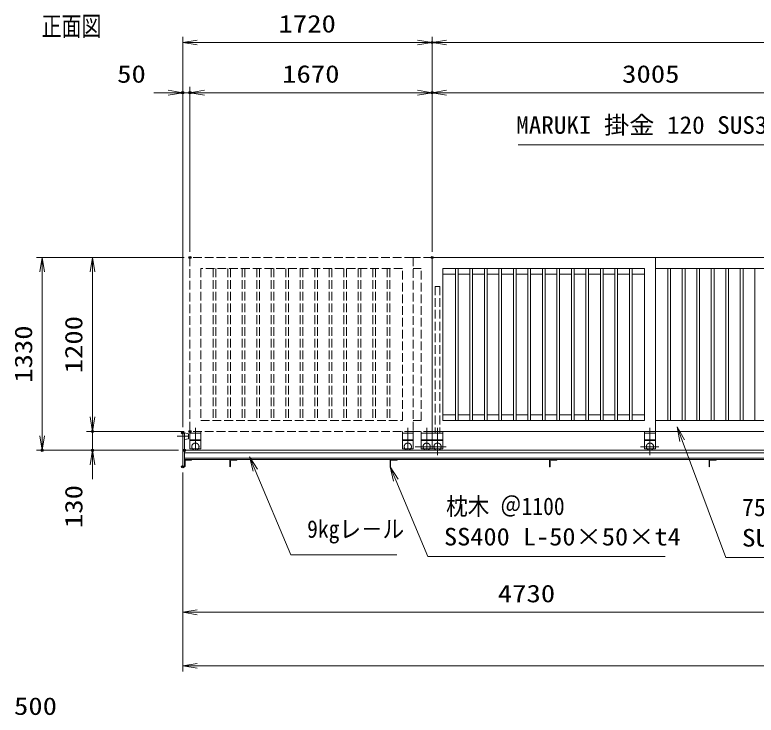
# Model space of a CAD drawing. Units: millimetres at full size. Extents: x -11880 to 11880, y -8400 to 8400.
# Drawn here: x -5103 to 10, y 454 to 5285 of the extents above; entities that cross this region are included whole.
import ezdxf
from ezdxf.enums import TextEntityAlignment as Align

# ---------------------------------------------------------------- set-up
doc = ezdxf.new("R2010")
doc.units = ezdxf.units.MM
doc.header["$LTSCALE"] = 30
doc.header["$PDMODE"] = 32
doc.header["$PDSIZE"] = 15
for name, pattern in [('USER1', [10.7, 5, -2.5, 0.7, -2.5]), ('USER2', [2.7, 2, -0.7]), ('USER4', [80, 60, -20]), ('USER5', [160, 100, -20, 20, -20]), ('USER6', [10.4, 5, -2, 0.2, -1, 0.2, -2]), ('USER7', [200, 100, -20, 20, -20, 20, -20])]:
    doc.linetypes.add(name, pattern=pattern)
for name, color, linetype, lineweight in [('0-1_外形線', 7, 'Continuous', 18), ('0-2_01', 4, 'Continuous', 18), ('0-3_軸線', 6, 'USER1', 18), ('0-4_隠れ線', 4, 'USER2', 18), ('0-8_寸法線', 3, 'Continuous', 18), ('0-9_0', 7, 'Continuous', 18)]:
    doc.layers.add(name, color=color, linetype=linetype, lineweight=lineweight)
doc.layers.add('0-7_文字', color=254, linetype='Continuous')
doc.layers.add('0-A_DEFPOINTS', color=7, linetype='Continuous')
doc.styles.add('ＭＳ ゴシック', font='')
doc.styles.get('ＭＳ ゴシック').set_extended_font_data('MS Gothic')

# ---------------------------------------------------------------- blocks, each defined once
blk = doc.blocks.new('_OPEN')
at = {"layer": '0-9_0'}
blk.add_line((0, 0), (-30, 0), dxfattribs=at)
blk.add_lwpolyline([(-30, 5), (0, 0), (-30, -5)], dxfattribs=at)
blk = doc.blocks.new('S151')
at = {"layer": '0-8_寸法線'}
for points in [[(6831762.8, -15321462.8), (6890147.6, -15321462.8), (6903017.3, -15346994.5), (6904367.6, -15349673.4)], [(6902570.8, -15347219.5), (6904367.6, -15349673.4), (6903463.8, -15346769.4)]]:
    blk.add_lwpolyline(points, dxfattribs=at)
at = {"layer": '0-8_寸法線', "color": 254, "style": 'ＭＳ ゴシック', "width": 1.05}
blk.add_text('MARUKI 掛金 120 SUS304', height=3637, dxfattribs=at).set_placement((6831330.8, -15320272.3), align=Align.BOTTOM_LEFT)
blk = doc.blocks.new('S152')
at = {"layer": '0-8_寸法線'}
for points in [[(6902734.9, -15406886.9), (6874676.5, -15406886.9), (6865675.6, -15382664.5), (6864630.6, -15379852.4)], [(6866144.3, -15382490.4), (6864630.6, -15379852.4), (6865206.9, -15382838.7)]]:
    blk.add_lwpolyline(points, dxfattribs=at)
at = {"layer": '0-8_寸法線', "color": 254, "style": 'ＭＳ ゴシック'}
blk.add_text('75×45×2t', height=3637, dxfattribs=at).set_placement((6878024.5, -15399396.4), align=Align.BOTTOM_LEFT)
at = {"layer": '0-8_寸法線', "color": 254, "style": 'ＭＳ ゴシック', "width": 1.15}
blk.add_text('SUS304 HL', height=3637, dxfattribs=at).set_placement((6878024.5, -15405696.4), align=Align.BOTTOM_LEFT)
blk = doc.blocks.new('S156')
at = {"layer": '0-8_寸法線'}
for points in [[(6806651.3, -15406323.3), (6784727.3, -15406323.3), (6777346.6, -15388787.8), (6776182.8, -15386022.7)], [(6777807.4, -15388593.8), (6776182.8, -15386022.7), (6776885.7, -15388981.8)]]:
    blk.add_lwpolyline(points, dxfattribs=at)
at = {"layer": '0-8_寸法線', "color": 254, "style": 'ＭＳ ゴシック', "width": 0.9}
blk.add_text('9kgレ－ル', height=3637, dxfattribs=at).set_placement((6788075.3, -15403872.8), align=Align.BOTTOM_LEFT)
blk = doc.blocks.new('S157')
at = {"layer": '0-8_寸法線'}
for points in [[(6862186.7, -15406651), (6813046.7, -15406651), (6806421.3, -15390848.2), (6805261.3, -15388081.5)], [(6806882.4, -15390654.8), (6805261.3, -15388081.5), (6805960.1, -15391041.5)]]:
    blk.add_lwpolyline(points, dxfattribs=at)
at = {"layer": '0-8_寸法線', "color": 254, "style": 'ＭＳ ゴシック'}
for s, width, p in [('枕木 ＠1100', 0.9, (6816826.7, -15399160.5)), ('SS400 L-50×50×t4', 1.1, (6816394.7, -15405460.5))]:
    blk.add_text(s, height=3637, dxfattribs=dict(at, width=width)).set_placement(p, align=Align.BOTTOM_LEFT)

msp = doc.modelspace()

# ---------------------------------------------------------------- linework, layer by layer
at = {"layer": '0-1_外形線'}
for p, q in [((-2225.29, 3611.32), (-2225.29, 2411.31)), ((-685.29, 3611.32), (-2225.29, 3611.32)), ((-685.29, 2411.31), (-685.29, 3611.32)), ((-685.29, 2411.31), (-685.29, 3611.32)), ((779.71, 3611.32), (-685.29, 3611.32)), ((-2150.29, 3536.32), (-2150.29, 2486.31)), ((-760.29, 3536.32), (-2150.29, 3536.32)), ((-2064.79, 2486.31), (-2064.79, 3536.32)), ((-2045.79, 2486.31), (-2045.79, 3536.32)), ((-1964.79, 2486.31), (-1964.79, 3536.32)), ((-1945.79, 2486.31), (-1945.79, 3536.32)), ((-1864.79, 2486.31), (-1864.79, 3536.32)), ((-1845.79, 2486.31), (-1845.79, 3536.32)), ((-1764.79, 2486.31), (-1764.79, 3536.32)), ((-1745.79, 2486.31), (-1745.79, 3536.32)), ((-1664.79, 2486.31), (-1664.79, 3536.32)), ((-1645.79, 2486.31), (-1645.79, 3536.32)), ((-1564.79, 2486.31), (-1564.79, 3536.32)), ((-1545.79, 2486.31), (-1545.79, 3536.32)), ((-1464.79, 2486.31), (-1464.79, 3536.32)), ((-1445.79, 2486.31), (-1445.79, 3536.32)), ((-1364.79, 2486.31), (-1364.79, 3536.32)), ((-1345.79, 2486.31), (-1345.79, 3536.32)), ((-1264.79, 2486.31), (-1264.79, 3536.32)), ((-1245.79, 2486.31), (-1245.79, 3536.32)), ((-1164.79, 2486.31), (-1164.79, 3536.32)), ((-1145.79, 2486.31), (-1145.79, 3536.32)), ((-1064.79, 2486.31), (-1064.79, 3536.32)), ((-1045.79, 2486.31), (-1045.79, 3536.32)), ((-964.79, 2486.31), (-964.79, 3536.32)), ((-945.79, 2486.31), (-945.79, 3536.32)), ((-864.79, 2486.31), (-864.79, 3536.32)), ((-845.79, 2486.31), (-845.79, 3536.32)), ((-760.29, 2486.31), (-760.29, 3536.32)), ((704.71, 3536.32), (-685.29, 3536.32)), ((-599.79, 2486.31), (-599.79, 3536.32)), ((-580.79, 2486.31), (-580.79, 3536.32)), ((-499.79, 2486.31), (-499.79, 3536.32)), ((-480.79, 2486.31), (-480.79, 3536.32)), ((-399.79, 2486.31), (-399.79, 3536.32)), ((-380.79, 2486.31), (-380.79, 3536.32)), ((-299.79, 2486.31), (-299.79, 3536.32)), ((-280.79, 2486.31), (-280.79, 3536.32)), ((-199.79, 2486.31), (-199.79, 3536.32)), ((-180.79, 2486.31), (-180.79, 3536.32)), ((-99.79, 2486.31), (-99.79, 3536.32)), ((-80.79, 2486.31), (-80.79, 3536.32)), ((0.21, 2486.31), (0.21, 3536.32)), ((-2064.79, 3496.32), (-2150.29, 3496.32)), ((-2045.79, 3496.32), (-1964.79, 3496.32)), ((-1945.79, 3496.32), (-1864.79, 3496.32)), ((-1845.79, 3496.32), (-1764.79, 3496.32)), ((-1745.79, 3496.32), (-1664.79, 3496.32)), ((-1645.79, 3496.32), (-1564.79, 3496.32)), ((-1545.79, 3496.32), (-1464.79, 3496.32)), ((-1445.79, 3496.32), (-1364.79, 3496.32)), ((-1345.79, 3496.32), (-1264.79, 3496.32)), ((-1245.79, 3496.32), (-1164.79, 3496.32)), ((-1145.79, 3496.32), (-1064.79, 3496.32)), ((-1045.79, 3496.32), (-964.79, 3496.32)), ((-945.79, 3496.32), (-864.79, 3496.32)), ((-845.79, 3496.32), (-760.29, 3496.32)), ((-2064.79, 2526.31), (-2150.29, 2526.31)), ((-1964.79, 2526.31), (-2045.79, 2526.31)), ((-1864.79, 2526.31), (-1945.79, 2526.31)), ((-1764.79, 2526.31), (-1845.79, 2526.31)), ((-1664.79, 2526.31), (-1745.79, 2526.31)), ((-1564.79, 2526.31), (-1645.79, 2526.31)), ((-1464.79, 2526.31), (-1545.79, 2526.31)), ((-1364.79, 2526.31), (-1445.79, 2526.31)), ((-1264.79, 2526.31), (-1345.79, 2526.31)), ((-1164.79, 2526.31), (-1245.79, 2526.31)), ((-1064.79, 2526.31), (-1145.79, 2526.31)), ((-964.79, 2526.31), (-1045.79, 2526.31)), ((-864.79, 2526.31), (-945.79, 2526.31)), ((-760.29, 2526.31), (-845.79, 2526.31)), ((-2150.29, 2486.31), (-760.29, 2486.31)), ((-685.29, 2486.31), (704.71, 2486.31)), ((-760.29, 2411.31), (-2225.29, 2411.31)), ((726.21, 2411.31), (-685.29, 2411.31)), ((-3945.29, 2167.81), (-3945.29, 2401.31)), ((-3933.29, 2401.31), (-3945.29, 2401.31)), ((-3933.29, 2167.81), (-3933.29, 2401.31)), ((-3933.29, 2400.81), (-3906.29, 2395.81)), ((-3906.29, 2360.81), (-3933.29, 2355.81)), ((-3906.29, 2395.81), (-3906.29, 2360.81)), ((784.71, 2281.31), (-3933.29, 2281.31)), ((784.71, 2263.81), (-3933.29, 2263.81)), ((784.71, 2228.11), (-3933.29, 2228.11)), ((784.71, 2217.81), (-3933.29, 2217.81)), ((-3933.29, 2167.81), (-3933.29, 2217.81)), ((-3933.29, 2217.81), (-3883.29, 2217.81)), ((-3929.29, 2207.31), (-3929.29, 2170.81)), ((-3886.29, 2213.81), (-3922.79, 2213.81)), ((-3883.29, 2217.81), (-3883.29, 2216.81)), ((-3620.29, 2167.81), (-3620.29, 2217.81)), ((-3616.29, 2207.31), (-3616.29, 2170.81)), ((-3573.29, 2213.81), (-3609.79, 2213.81)), ((-2520.29, 2217.81), (-2470.29, 2217.81)), ((-2515.29, 2167.81), (-2515.29, 2217.81)), ((-2511.29, 2207.31), (-2511.29, 2170.81)), ((-2468.29, 2213.81), (-2504.79, 2213.81)), ((-2465.29, 2217.81), (-2465.29, 2216.81)), ((-1420.29, 2217.81), (-1370.29, 2217.81)), ((-1415.29, 2167.81), (-1415.29, 2217.81)), ((-1411.29, 2207.31), (-1411.29, 2170.81)), ((-1368.29, 2213.81), (-1404.79, 2213.81)), ((-1365.29, 2217.81), (-1365.29, 2216.81)), ((-320.29, 2217.81), (-270.29, 2217.81)), ((-315.29, 2167.81), (-315.29, 2217.81)), ((-311.29, 2207.31), (-311.29, 2170.81)), ((-268.29, 2213.81), (-304.79, 2213.81)), ((-265.29, 2217.81), (-265.29, 2216.81)), ((-3619.29, 2167.81), (-3620.29, 2167.81)), ((-2514.29, 2167.81), (-2515.29, 2167.81)), ((-1414.29, 2167.81), (-1415.29, 2167.81)), ((-314.29, 2167.81), (-315.29, 2167.81))]:
    msp.add_line(p, q, dxfattribs=at)
for points in [[(-3620.29, 2217.81), (-3570.29, 2217.81), (-3570.29, 2216.81)], [(-3932.29, 2167.81), (-3933.29, 2167.81), (-3945.29, 2167.81)]]:
    msp.add_lwpolyline(points, dxfattribs=at)
for centre, radius, start, end in [((-3922.79, 2207.31), 6.5, 90, 180), ((-3886.29, 2216.81), 3, 270, 360), ((-3609.79, 2207.31), 6.5, 90, 180), ((-3573.29, 2216.81), 3, 270, 0), ((-2504.79, 2207.31), 6.5, 90, 180), ((-2468.29, 2216.81), 3, 270, 0), ((-1404.79, 2207.31), 6.5, 90, 180), ((-1368.29, 2216.81), 3, 270, 0), ((-304.79, 2207.31), 6.5, 90, 180), ((-268.29, 2216.81), 3, 270, 360), ((-3932.29, 2170.81), 3, 270, 360), ((-3619.29, 2170.81), 3, 270, 0), ((-2514.29, 2170.81), 3, 270, 0), ((-1414.29, 2170.81), 3, 270, 0), ((-314.29, 2170.81), 3, 270, 360)]:
    msp.add_arc(centre, radius, start, end, dxfattribs=at)
at = {"layer": '0-2_01', "color": 7}
for p, q in [((-2225.29, 2411.31), (-2225.29, 2291.31)), ((-2150.29, 2411.31), (-2150.29, 2291.31)), ((-760.29, 2411.31), (-760.29, 2291.31)), ((-760.29, 2411.31), (-685.29, 2411.31)), ((-685.29, 2411.31), (-685.29, 2291.31)), ((-2225.29, 2399.31), (-2150.29, 2399.31)), ((-2225.29, 2354.31), (-2150.29, 2354.31)), ((-760.29, 2399.31), (-685.29, 2399.31)), ((-760.29, 2354.31), (-685.29, 2354.31)), ((-2225.29, 2291.31), (-2150.29, 2291.31)), ((-760.29, 2291.31), (-685.29, 2291.31))]:
    msp.add_line(p, q, dxfattribs=at)
at = {"layer": '0-2_01', "linetype": 'USER5'}
for p, q in [((-2187.79, 2435.63), (-2187.79, 2248.52)), ((-722.79, 2435.63), (-722.79, 2248.52)), ((-2342.89, 2306.31), (-2202.56, 2306.31)), ((-2252.89, 2306.31), (-2127.56, 2306.31)), ((-787.89, 2306.31), (-662.56, 2306.31))]:
    msp.add_line(p, q, dxfattribs=at)
at = {"layer": '0-2_01', "linetype": 'USER4'}
for p, q in [((-2225.29, 2348.31), (-2150.29, 2348.31)), ((-760.29, 2348.31), (-685.29, 2348.31))]:
    msp.add_line(p, q, dxfattribs=at)
at = {"layer": '0-2_01', "linetype": 'USER7'}
for p, q in [((-3895.29, 2291.31), (-3820.29, 2291.31)), ((-2430.29, 2291.31), (-2355.29, 2291.31)), ((-2300.29, 2291.31), (-2225.29, 2291.31))]:
    msp.add_line(p, q, dxfattribs=at)
at = {"layer": '0-2_01', "linetype": 'USER4'}
for centre in [(-2187.79, 2306.31), (-722.79, 2306.31)]:
    msp.add_arc(centre, 25, 323.1301, 216.8699, dxfattribs=at)
at = {"layer": '0-2_01', "linetype": 'USER7'}
for centre in [(-3857.79, 2306.31), (-2392.79, 2306.31), (-2262.79, 2306.31)]:
    msp.add_arc(centre, 25, 216.8699, 323.1301, dxfattribs=at)
at = {"layer": '0-2_01', "color": 7}
for centre in [(-2187.79, 2306.31), (-722.79, 2306.31)]:
    msp.add_arc(centre, 25, 216.8699, 323.1301, dxfattribs=at)
at = {"layer": '0-3_軸線'}
msp.add_line((-3902.85, 2378.31), (-3983.29, 2378.31), dxfattribs=at)
at = {"layer": '0-4_隠れ線'}
for p, q in [((-2355.29, 3611.32), (-3895.29, 3611.32)), ((-3895.29, 3611.32), (-3895.29, 2411.31)), ((-2355.29, 3611.32), (-2355.29, 2411.31)), ((-2225.29, 3611.32), (-2355.29, 3611.32)), ((-2430.29, 3536.32), (-3820.29, 3536.32)), ((-3820.29, 3536.32), (-3820.29, 2486.31)), ((-3734.79, 3536.32), (-3734.79, 2486.31)), ((-3715.79, 3536.32), (-3715.79, 2486.31)), ((-3634.79, 3536.32), (-3634.79, 2486.31)), ((-3615.79, 3536.32), (-3615.79, 2486.31)), ((-3534.79, 3536.32), (-3534.79, 2486.31)), ((-3515.79, 3536.32), (-3515.79, 2486.31)), ((-3434.79, 3536.32), (-3434.79, 2486.31)), ((-3415.79, 3536.32), (-3415.79, 2486.31)), ((-3334.79, 3536.32), (-3334.79, 2486.31)), ((-3315.79, 3536.32), (-3315.79, 2486.31)), ((-3234.79, 3536.32), (-3234.79, 2486.31)), ((-3215.79, 3536.32), (-3215.79, 2486.31)), ((-3134.79, 3536.32), (-3134.79, 2486.31)), ((-3115.79, 3536.32), (-3115.79, 2486.31)), ((-3034.79, 3536.32), (-3034.79, 2486.31)), ((-3015.79, 3536.32), (-3015.79, 2486.31)), ((-2934.79, 3536.32), (-2934.79, 2486.31)), ((-2915.79, 3536.32), (-2915.79, 2486.31)), ((-2834.79, 3536.32), (-2834.79, 2486.31)), ((-2815.79, 3536.32), (-2815.79, 2486.31)), ((-2734.79, 3536.32), (-2734.79, 2486.31)), ((-2715.79, 3536.32), (-2715.79, 2486.31)), ((-2634.79, 3536.32), (-2634.79, 2486.31)), ((-2615.79, 3536.32), (-2615.79, 2486.31)), ((-2534.79, 3536.32), (-2534.79, 2486.31)), ((-2515.79, 3536.32), (-2515.79, 2486.31)), ((-2430.29, 2486.31), (-2430.29, 3536.32)), ((-2300.29, 3536.32), (-2355.29, 3536.32)), ((-2300.29, 2486.31), (-2300.29, 3536.32)), ((-2203.79, 3411.32), (-2203.79, 2399.31)), ((-2203.79, 3411.32), (-2171.79, 3411.32)), ((-2171.79, 3411.32), (-2171.79, 2399.31)), ((-3820.29, 2486.31), (-2430.29, 2486.31)), ((-2355.29, 2486.31), (-2300.29, 2486.31)), ((-2355.29, 2411.31), (-3895.29, 2411.31)), ((-2225.29, 2411.31), (-2355.29, 2411.31))]:
    msp.add_line(p, q, dxfattribs=at)
at = {"layer": '0-4_隠れ線', "linetype": 'USER6'}
for p, q in [((-3895.29, 2411.31), (-3895.29, 2291.31)), ((-3857.79, 2435.63), (-3857.79, 2248.52)), ((-3820.29, 2411.31), (-3820.29, 2291.31)), ((-2430.29, 2411.31), (-2430.29, 2291.31)), ((-2392.79, 2435.63), (-2392.79, 2248.52)), ((-2355.29, 2411.31), (-2355.29, 2291.31)), ((-2300.29, 2411.31), (-2300.29, 2291.31)), ((-2262.79, 2435.63), (-2262.79, 2248.52)), ((-3895.29, 2399.31), (-3820.29, 2399.31)), ((-3895.29, 2354.31), (-3820.29, 2354.31)), ((-2430.29, 2399.31), (-2355.29, 2399.31)), ((-2430.29, 2354.31), (-2355.29, 2354.31)), ((-2300.29, 2399.31), (-2225.29, 2399.31)), ((-2300.29, 2354.31), (-2225.29, 2354.31)), ((-3895.29, 2348.31), (-3820.29, 2348.31)), ((-2430.29, 2348.31), (-2355.29, 2348.31)), ((-2300.29, 2348.31), (-2225.29, 2348.31))]:
    msp.add_line(p, q, dxfattribs=at)
for centre in [(-3857.79, 2306.31), (-2392.79, 2306.31), (-2262.79, 2306.31)]:
    msp.add_arc(centre, 25, 323.1301, 216.8699, dxfattribs=at)
at = {"layer": '0-8_寸法線'}
for p, q in [((-3945.29, 2441.31), (-3945.29, 5133.94)), ((-2225.29, 3651.32), (-2225.29, 5133.94)), ((-2225.29, 3651.32), (-2225.29, 5133.94)), ((-3945.29, 5093.94), (-2225.29, 5093.94)), ((3794.71, 5093.94), (-2225.29, 5093.94)), ((-3945.29, 2441.31), (-3945.29, 4787.64)), ((-3895.29, 3651.32), (-3895.29, 4787.64)), ((-3895.29, 3651.32), (-3895.29, 4787.64)), ((-2225.29, 3651.32), (-2225.29, 4787.64)), ((-2225.29, 3651.32), (-2225.29, 4787.64)), ((-4045.29, 4747.64), (-4145.29, 4747.64)), ((-3895.29, 4747.64), (-3945.29, 4747.64)), ((-2225.29, 4747.64), (-3895.29, 4747.64)), ((-3795.29, 4747.64), (-3695.29, 4747.64)), ((779.71, 4747.64), (-2225.29, 4747.64)), ((-3935.29, 3611.32), (-4954.38, 3611.32)), ((-4914.38, 3611.32), (-4914.38, 2281.32)), ((-3935.29, 3611.32), (-4607.77, 3611.32)), ((-4567.77, 3611.32), (-4567.77, 2411.32)), ((-4567.77, 2511.32), (-4567.77, 2611.32)), ((-3935.29, 2411.32), (-4607.77, 2411.32)), ((-3935.29, 2411.32), (-4607.77, 2411.32)), ((-4567.77, 2411.32), (-4567.77, 2281.32)), ((-3973.29, 2281.32), (-4954.38, 2281.32)), ((-3973.29, 2281.32), (-4607.77, 2281.32)), ((-4567.77, 2181.32), (-4567.77, 2081.32)), ((-3945.29, 2127.81), (-3945.29, 1123.81)), ((-3945.29, 2127.81), (-3945.29, 755.22)), ((-3945.29, 1163.81), (784.71, 1163.81)), ((-3945.29, 795.22), (5514.71, 795.22))]:
    msp.add_line(p, q, dxfattribs=at)
at = {"layer": '0-A_DEFPOINTS'}
for p in [(-2225.29, 5093.94), (-3945.29, 4747.64), (-3895.29, 4747.64), (-2225.29, 4747.64), (-3895.29, 3611.32), (-3895.29, 3611.32), (-2225.29, 3611.32), (-4567.77, 2411.32), (-3945.29, 2401.31), (-3895.29, 2411.32), (-4914.38, 2281.32), (-4567.77, 2281.32), (-3933.29, 2281.32), (-3945.29, 2167.81)]:
    msp.add_point(p, dxfattribs=at)

# ---------------------------------------------------------------- block references
at = {"layer": '0-8_寸法線', "xscale": 3.333333, "yscale": 3.333333}
for p, rotation in [((-3945.29, 5093.94), 180), ((-2225.29, 5093.94), 180), ((-3895.29, 4747.64), 180), ((-3895.29, 4747.64), 180), ((-2225.29, 4747.64), 180), ((-4914.38, 3611.32), 90), ((-4567.77, 3611.32), 90), ((-4567.77, 2411.32), 270), ((-4567.77, 2411.32), 270), ((-4914.38, 2281.32), 270), ((-4567.77, 2281.32), 90), ((-3945.29, 1163.81), 180), ((-3945.29, 795.22), 180)]:
    msp.add_blockref('_OPEN', p, dxfattribs=dict(at, rotation=rotation))
at = {"layer": '0-8_寸法線'}
for name, p, xscale, yscale in [('_OPEN', (-2225.29, 5093.94), 3.333333, 3.333333), ('_OPEN', (-3945.29, 4747.64), 3.333333, 3.333333), ('_OPEN', (-2225.29, 4747.64), 3.333333, 3.333333), ('S151', (-229356.33, 515103.86), 0.03333333, 0.03333333), ('S152', (-229356.33, 515103.86), 0.03333333, 0.03333333), ('S156', (-229356.33, 515103.86), 0.03333333, 0.03333333), ('S157', (-229356.33, 515103.86), 0.03333333, 0.03333333)]:
    msp.add_blockref(name, p, dxfattribs=dict(at, xscale=xscale, yscale=yscale))

# ---------------------------------------------------------------- texts
at = {"layer": '0-7_文字', "style": 'ＭＳ ゴシック', "width": 0.75}
msp.add_text('正面図', height=134.6, dxfattribs=at).set_placement((-4918.83, 5099.09), align=Align.BOTTOM_LEFT)
at = {"layer": '0-8_寸法線', "color": 254, "style": 'ＭＳ ゴシック', "width": 1.2}
for s, p in [('1720', (-3284.49, 5126.62)), ('50', (-4397.49, 4780.32)), ('1670', (-3259.49, 4780.32)), ('3005', (-914.79, 4780.32)), ('4730', (-1772.29, 1196.5)), ('500', (-5109, 419.93))]:
    msp.add_text(s, height=121.2, dxfattribs=at).set_placement(p, align=Align.BOTTOM_LEFT)
for s, p in [('1200', (-4600.45, 2812.12)), ('1330', (-4947.06, 2747.12)), ('130', (-4600.45, 1745.1))]:
    msp.add_text(s, height=121.2, rotation=90, dxfattribs=at).set_placement(p, align=Align.BOTTOM_LEFT)

doc.saveas('drawing.dxf')
